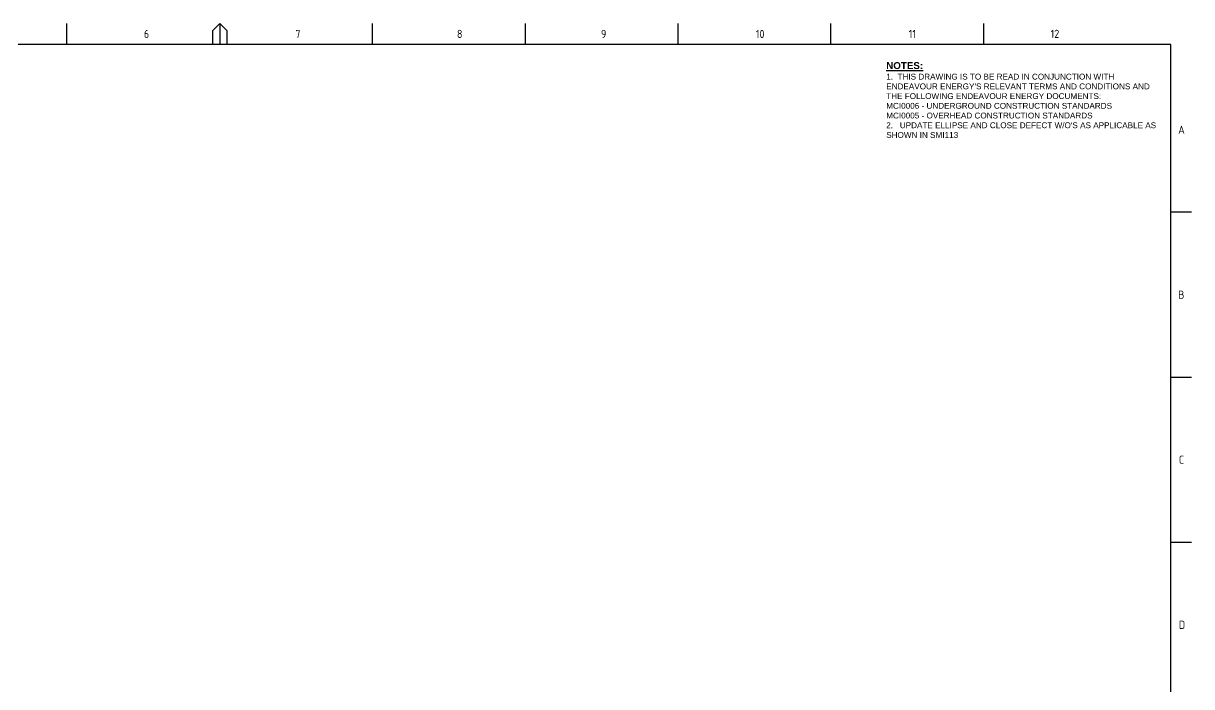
# Paper-space layout 'A1' of a CAD drawing. Header units: metres, sheet in millimetres. Extents: x -21 to 813, y -3 to 583.
# Drawn here: x 312 to 813, y 299 to 583 of the extents above; entities that cross this region are included whole.
import ezdxf
from ezdxf.enums import TextEntityAlignment as Align

# ---------------------------------------------------------------- set-up
doc = ezdxf.new("R2010")
doc.units = ezdxf.units.M
doc.layers.get('0').update_dxf_attribs({"color": 6})
doc.layers.add('Notes', color=7, linetype='Continuous')
doc.layers.add('SupportsUG_SP_EXT', color=7, linetype='Continuous')
doc.styles.add('iecISOCP', font='isocp.shx')
doc.styles.get("Standard").update_dxf_attribs({"font": 'arial.ttf'})

# ---------------------------------------------------------------- blocks, each defined once
blk = doc.blocks.new('A1_FRAME_TITLE')
at = {"layer": 'Notes', "linetype": 'Continuous'}
for p, q in [((351.17, 574.39), (351.17, 583.39)), ((413.68, 580.39), (416.68, 583.39)), ((416.68, 583.39), (416.68, 574.39)), ((416.68, 583.39), (419.68, 580.39)), ((482.19, 574.39), (482.19, 583.39)), ((547.7, 574.39), (547.7, 583.39)), ((613.21, 574.39), (613.21, 583.39)), ((678.72, 574.39), (678.72, 583.39)), ((744.23, 574.39), (744.23, 583.39)), ((413.68, 574.39), (413.68, 580.39)), ((419.68, 580.39), (419.68, 574.39)), ((833.35, 502.43), (824.35, 502.43)), ((824.37, 431.68), (833.35, 431.68)), ((824.35, 360.93), (833.35, 360.93))]:
    blk.add_line(p, q, dxfattribs=at)
at = {"layer": 'Notes', "color": 3, "linetype": 'Continuous'}
blk.add_line((824.37, 5.97), (824.37, 574.39), dxfattribs=at)
at = {"layer": 'Notes', "color": 3, "linetype": 'Continuous', "flags": 128}
blk.add_lwpolyline([(824.37, 574.39), (149.5, 574.39)], dxfattribs=at)
blk.add_attdef('DRAFT_NUM', (29.9, 23.29), '', height=2.5, rotation=90)
at = {"layer": 'Notes', "color": 7, "style": 'iecISOCP'}
for s, p in [('6', (384.13, 577.12)), ('7', (449.08, 577.12)), ('8', (518.36, 577.12)), ('9', (580.11, 577.12)), ('10', (646.5, 577.12)), ('11', (712.06, 577.12)), ('12', (772.87, 577.16)), ('A', (827.58, 536.06)), ('B', (827.58, 465.31)), ('C', (827.87, 394.56)), ('D', (827.87, 323.81))]:
    blk.add_text(s, height=3.5, dxfattribs=at).set_placement(p)
at = {"layer": 'Notes', "color": 7, "style": 'iecISOCP', "flags": 8}
blk.add_attdef('VERSION_NO', text='', height=2.5, rotation=90, dxfattribs=at).set_placement((302.04, 43.81), align=Align.MIDDLE_CENTER)
at = {"layer": 'Notes', "color": 7, "style": 'iecISOCP'}
for tag, p in [('CAP_NO', (513.19, 43.46)), ('IE_NUM', (513.05, 37.81)), ('REF_No_1', (335.24, 32.31)), ('REF_1', (362.52, 32.31)), ('GEN_WO', (441.71, 31.76)), ('HV_SWITCH', (513.46, 32.16)), ('REF_No_2', (335.24, 26.31)), ('REF_2', (362.52, 26.31)), ('OH_WO', (441.71, 25.81)), ('UBD_REF', (513.05, 25.83)), ('REF_No_3', (335.24, 20.31)), ('REF_3', (362.52, 20.31)), ('UG_WO', (441.71, 20.05)), ('GIS_MAP_No', (513.05, 20.04)), ('REF_No_4', (335.24, 14.31)), ('REF_4', (362.52, 14.31)), ('SUB_WO', (441.71, 13.81)), ('HV_OP_DIAG', (513.33, 14.2)), ('LGA', (512.95, 7.78))]:
    blk.add_attdef(tag, p, '', height=2.5, dxfattribs=at)
at = {"layer": 'Notes', "style": 'iecISOCP'}
for tag, p in [('T1', (684.37, 39.47)), ('T2', (684.37, 34.35)), ('T3', (684.37, 28.92)), ('T4', (684.37, 23.66)), ('T5', (684.37, 18.23)), ('T6', (684.37, 12.97))]:
    blk.add_attdef(tag, text='', height=3.5, dxfattribs=at).set_placement(p, align=Align.CENTER)
at = {"layer": 'Notes', "color": 7, "style": 'iecISOCP'}
for tag, p in [('scale', (567.76, 33.27)), ('DRAWN', (567.76, 24.93)), ('DATE', (567.76, 16.88)), ('CHD', (567.76, 8.37)), ('DESIGN', (605.62, 9.15))]:
    blk.add_attdef(tag, text='', height=2.5, dxfattribs=at).set_placement(p, align=Align.CENTER)
at = {"layer": 'Notes', "color": 4, "style": 'iecISOCP'}
blk.add_attdef('NUM', text='', height=7, dxfattribs=at).set_placement((792.37, 20.12), align=Align.MIDDLE_CENTER)
at = {"layer": 'Notes', "color": 1, "style": 'iecISOCP'}
blk.add_attdef('REV', text='', height=5, dxfattribs=at).set_placement((820.05, 17.1), align=Align.CENTER)
at = {"layer": 'Notes', "color": 7, "style": 'iecISOCP'}
for tag, p in [('NS', (790.71, 8.12)), ('SHTS', (805.41, 8.12))]:
    blk.add_attdef(tag, text='', height=2.5, dxfattribs=at).set_placement(p, align=Align.MIDDLE)
at = {"layer": 'Notes', "style": 'iecISOCP'}
blk.add_attdef('ExportID', (9.08, 2.39), '', height=2.5, dxfattribs=at)
at = {"layer": 'Notes', "style": 'iecISOCP', "flags": 1}
for tag, p in [('ProjectType', (14.17, -26.8)), ('ProjectNumber', (23.56, -26.82)), ('DrawingNumber', (35.51, -26.8)), ('ProjectDescription', (47.56, -26.83)), ('ExportDate', (60.28, -26.79)), ('ExportUserName', (69.15, -26.8)), ('DesignerCompanyName', (81.48, -26.79)), ('ExportAreaOfInterest', (97.1, -26.81)), ('GIS_SUCCESS', (112, -26.78)), ('CAD_SUCCESS', (121.79, -26.78)), ('DEPOTCODE', (132.11, -26.88)), ('ExportCategories', (140.08, -26.8)), ('Comments', (154.38, -26.88))]:
    blk.add_attdef(tag, p, '', height=1, dxfattribs=at)

psp = doc.layouts.new('A1')

# ---------------------------------------------------------------- block references
at = {"layer": 'SupportsUG_SP_EXT'}
psp.add_blockref('A1_FRAME_TITLE', (-20.55, 0), dxfattribs=at)

# ---------------------------------------------------------------- texts
at = {"layer": 'Notes', "insert": (681.86, 566.8), "char_height": 3, "width": 117.1902, "attachment_point": 1, "style": 'iecISOCP'}
psp.add_mtext("{\\fArial|b1|i0|c0|p34;\\LNOTES:\\P\\fArial|b0|i0|c0|p34;\\H0.8333X;\\l1.  THIS DRAWING IS TO BE READ IN CONJUNCTION WITH ENDEAVOUR ENERGY'S RELEVANT TERMS AND CONDITIONS AND THE FOLLOWING ENDEAVOUR ENERGY DOCUMENTS:\\PMCI0006 - UNDERGROUND CONSTRUCTION STANDARDS\\PMCI0005 - OVERHEAD CONSTRUCTION STANDARDS\\P2.   UPDATE ELLIPSE AND CLOSE DEFECT W/O'S AS APPLICABLE AS SHOWN IN SMI113}", dxfattribs=at)

doc.saveas('drawing.dxf')
